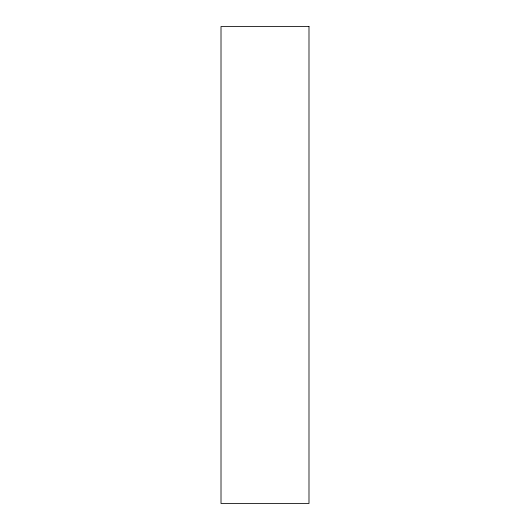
<?xml version="1.0" encoding="UTF-8"?>
<svg xmlns="http://www.w3.org/2000/svg" width="530" height="530" viewBox="0 0 530 530"><rect width="100%" height="100%" fill="white"/><g stroke="black" fill="none" stroke-linecap="round" stroke-linejoin="round"><path stroke-width="0.79" d="M308.99 26.5L221.01 26.5L221.01 503.5L308.99 503.5L308.99 26.5"/></g></svg>
